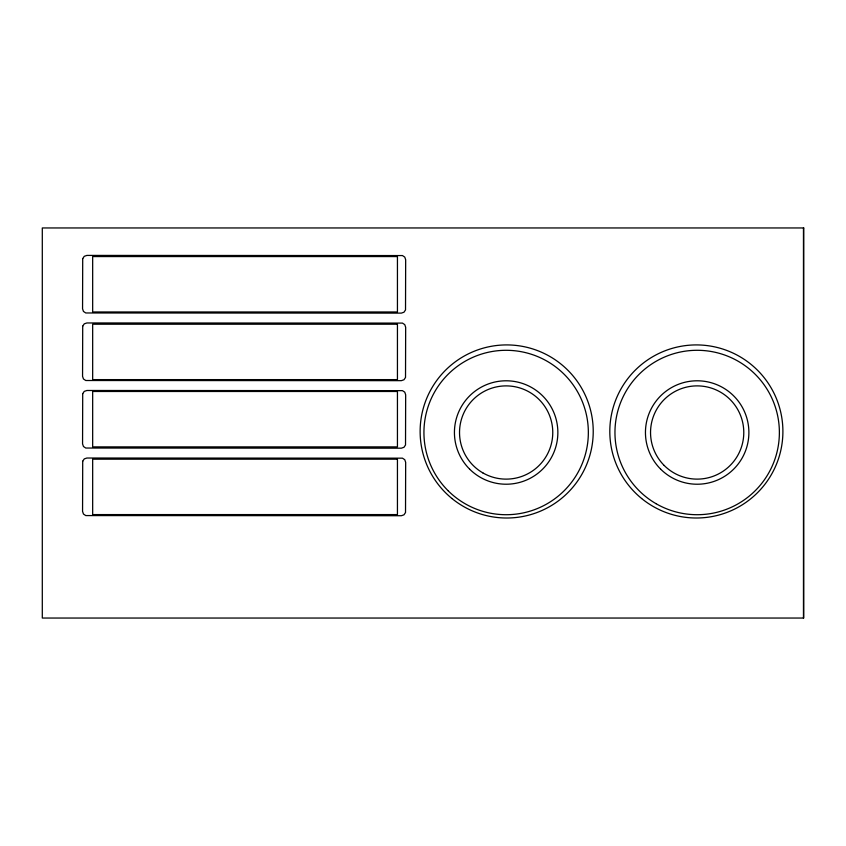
<?xml version="1.0" encoding="UTF-8"?>
<svg xmlns="http://www.w3.org/2000/svg" width="846" height="846" viewBox="0 0 846 846"><rect width="100%" height="100%" fill="white"/><g stroke="black" fill="none" stroke-linecap="round" stroke-linejoin="round"><path stroke-width="1.27" d="M803.467 227.955L803.467 618.045M82.707 258.622L82.559 308.801L83.458 311.434L85.763 312.967L401.353 313.115L403.976 312.227L405.52 309.922L405.668 259.733L404.769 257.11L402.463 255.566L86.874 255.418L84.251 256.317L82.707 258.622M82.707 326.154L82.559 376.333L83.458 378.966L85.763 380.51L401.353 380.658L403.976 379.759L405.52 377.453L405.668 327.275L404.769 324.642L402.463 323.098L86.874 322.961L84.251 323.849L82.707 326.154M82.707 393.686L82.559 443.875L83.458 446.498L85.763 448.042L401.353 448.19L403.976 447.291L405.52 444.985L405.668 394.807L404.769 392.174L402.463 390.641L86.874 390.492L84.251 391.381L82.707 393.686M82.707 461.218L82.559 511.407L83.458 514.03L85.763 515.574L401.353 515.722L403.976 514.833L405.52 512.517L405.668 462.339L404.769 459.716L402.463 458.172L86.874 458.024L84.251 458.913L82.707 461.218M803.7 227.955L42.3 227.955L42.3 618.045L803.7 618.045L803.7 227.955M397.44 256.56L92.669 256.56L92.669 311.973L397.44 311.973L397.44 256.56M397.44 324.208L92.669 324.208L92.669 379.621L397.44 379.621L397.44 324.208M397.44 391.476L92.669 391.476L92.669 446.889L397.44 446.889L397.44 391.476M397.44 459.177L92.669 459.177L92.669 514.59L397.44 514.59L397.44 459.177M451.944 498.506A86.546 86.546 0 0 0 592.105 445.345A86.546 86.546 0 0 0 475.991 350.54A86.546 86.546 0 0 0 451.944 498.506M641.628 498.506A86.546 86.546 0 0 0 781.778 445.345A86.546 86.546 0 0 0 665.665 350.54A86.546 86.546 0 0 0 641.628 498.506M660.589 469.075A51.722 51.722 0 0 0 747.124 445.895A51.722 51.722 0 0 0 683.78 382.551A51.722 51.722 0 0 0 660.589 469.075M664.195 465.469A46.625 46.625 0 0 0 742.196 444.573A46.625 46.625 0 0 0 685.101 387.468A46.625 46.625 0 0 0 664.195 465.469M656.062 503.698A82.21 82.21 0 0 0 779.378 432.507A82.21 82.21 0 0 0 656.062 361.305A82.21 82.21 0 0 0 656.062 503.698M469.572 469.075A51.722 51.722 0 0 0 556.097 445.895A51.722 51.722 0 0 0 492.753 382.551A51.722 51.722 0 0 0 469.572 469.075M482.833 472.882A46.625 46.625 0 0 0 552.766 432.507A46.625 46.625 0 0 0 482.833 392.132A46.625 46.625 0 0 0 482.833 472.882M448.01 490.638A82.21 82.21 0 0 0 585.548 453.784A82.21 82.21 0 0 0 484.864 353.099A82.21 82.21 0 0 0 448.01 490.638"/></g></svg>
